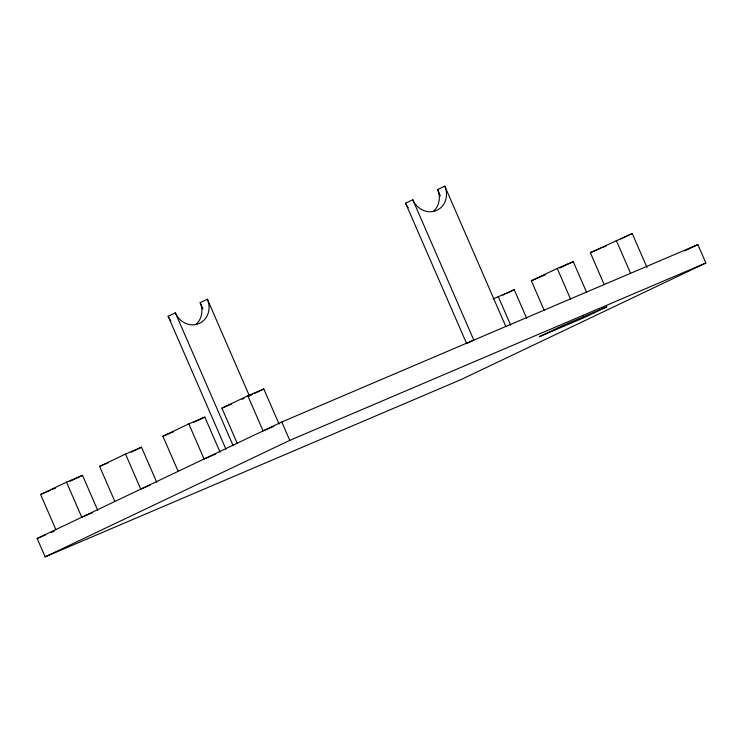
<?xml version="1.0" encoding="UTF-8"?>
<svg xmlns="http://www.w3.org/2000/svg" width="743" height="743" viewBox="0 0 743 743"><rect width="100%" height="100%" fill="white"/><g stroke="black" fill="none" stroke-linecap="round" stroke-linejoin="round"><path stroke-width="1.11" d="M225.946 449.181L168.159 316.277L175.357 312.849A19.132 17.395 64.5 0 0 198.985 323.567A19.132 17.395 64.5 0 0 207.362 299.206L200.164 302.633A19.132 17.395 64.5 0 1 195.901 324.44M412.792 199.774L473.811 340.127L466.623 343.545L405.594 203.201L412.792 199.774A19.132 17.395 64.5 0 0 436.42 210.501A19.132 17.395 64.5 0 0 444.797 186.131L437.599 189.558A19.132 17.395 64.5 0 1 433.336 211.365M55.855 529.573L40.605 494.485L66.498 482.151L82.501 475.334L97.76 510.413M114.859 501.479L99.599 466.39L125.502 454.057L141.504 447.23L156.764 482.318M178.171 471.322L162.912 436.243L188.815 423.9L204.817 417.083L220.077 452.171M237.166 443.227L221.916 408.139L247.818 395.805L263.821 388.988L279.071 424.077M70.074 481.25L82.501 475.334M131.139 452.171L141.504 447.23M193.421 422.507L204.817 417.083M242.06 399.344L244.131 398.359M249.314 395.889L252.425 394.412M254.496 393.428L263.821 388.988M493.055 298.992L514.24 289.705L526.722 318.413M544.275 310.537L531.329 280.77L557.231 268.437L573.234 261.61L586.645 292.445M604.198 284.569L590.332 252.676L632.237 233.516L647.032 267.536M502.844 295.138L504.915 294.144M506.986 293.16L514.24 289.705M559.767 268.028L573.234 261.61M620.842 238.94L632.237 233.516M37.15 538.48L281.783 421.987L697.853 244.614L705.85 263.003L461.217 379.497L45.147 556.869L37.15 538.48L45.685 534.849M684.498 250.976L697.853 244.614M45.147 556.869L289.77 440.367L705.85 263.003M583.952 317.698L606.975 306.729L562.172 325.833L539.149 336.793L583.952 317.698L583.069 315.654M221.916 408.139L231.519 404.053M590.332 252.676L601.003 248.125M603.13 247.215L606.334 245.849M162.912 436.243L173.583 431.692M531.329 280.77L545.204 274.854M99.599 466.39L108.134 462.75M40.605 494.485L50.199 490.399M52.335 489.488L55.539 488.123M273.74 426.343L263.068 430.894L247.818 395.805M215.804 453.992L204.074 458.988L188.815 423.9M150.355 485.049L140.761 489.145L125.502 454.057M92.429 512.689L81.758 517.239L66.498 482.151M51.016 532.573L54.22 531.208M616.235 240.333L630.566 273.294M557.231 268.437L570.643 299.271M498.237 296.531L510.72 325.239M444.797 186.131L505.816 326.483M437.599 189.558L440.376 195.938M281.783 421.987L289.77 440.367M207.362 299.206L249.434 395.954M200.164 302.633L202.941 309.004M175.357 312.849L233.144 445.754M408.306 207.761A19.132 17.395 64.5 0 1 405.594 203.201M170.881 320.837A19.132 17.395 64.5 0 1 168.159 316.277"/></g></svg>
